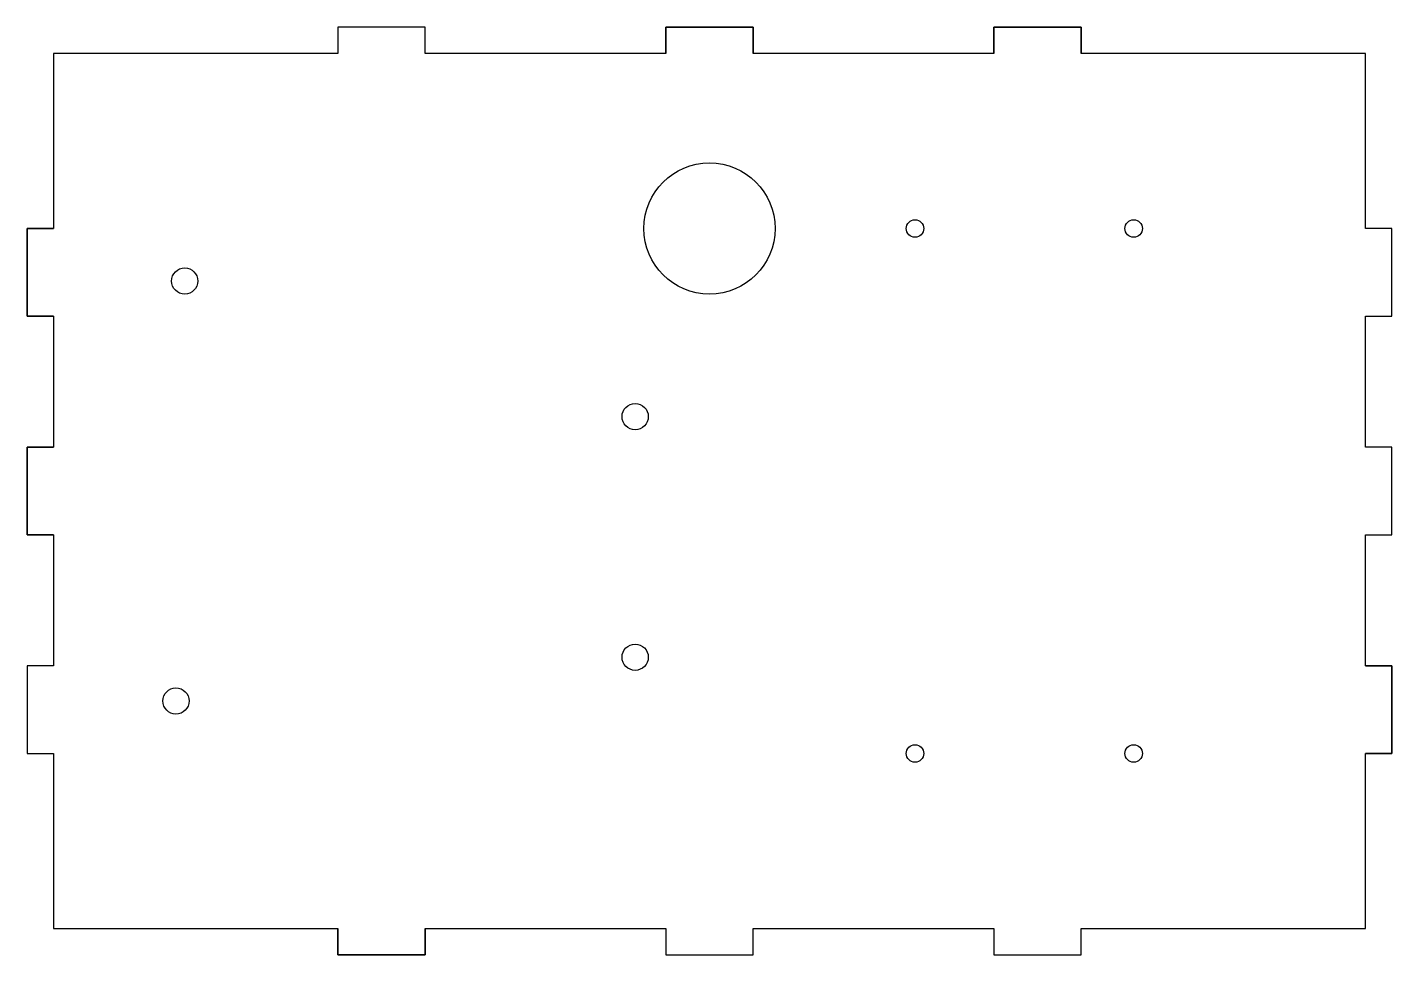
# Model space of a CAD drawing. Header units: millimetres. Extents: x -78 to 78, y -53 to 53.
import ezdxf

# ---------------------------------------------------------------- set-up
doc = ezdxf.new("R2010")
doc.units = ezdxf.units.MM

msp = doc.modelspace()

# ---------------------------------------------------------------- linework, layer by layer
for points in [[(5, 50), (5, 53), (0, 53), (-5, 53), (-5, 50), (-32.5, 50), (-32.5, 53), (-42.5, 53), (-42.5, 50), (-75, 50), (-75, 30), (-78, 30), (-78, 20), (-75, 20), (-75, 5), (-78, 5), (-78, 0), (-78, -5), (-75, -5), (-75, -20), (-78, -20), (-78, -30), (-75, -30), (-75, -50), (-42.5, -50), (-42.5, -53), (-32.5, -53), (-32.5, -50), (-5, -50), (-5, -53), (0, -53), (5, -53), (5, -50), (32.5, -50), (32.5, -53), (42.5, -53), (42.5, -50), (75, -50), (75, -30), (78, -30), (78, -20), (75, -20), (75, -5), (78, -5), (78, 0), (78, 5), (75, 5), (75, 20), (78, 20), (78, 30), (75, 30), (75, 50), (42.5, 50), (42.5, 53), (32.5, 53), (32.5, 50)], [(75, 50), (42.5, 50), (42.5, 53), (32.5, 53), (32.5, 50), (5, 50), (5, 53), (0, 53), (-5, 53), (-5, 50), (-32.5, 50), (-32.5, 53), (-42.5, 53), (-42.5, 50), (-75, 50), (-75, 30), (-78, 30), (-78, 20), (-75, 20), (-75, 5), (-78, 5), (-78, 0), (-78, -5), (-75, -5), (-75, -20), (-78, -20), (-78, -30), (-75, -30), (-75, -50), (-42.5, -50), (-42.5, -53), (-32.5, -53), (-32.5, -50), (-5, -50), (-5, -53), (0, -53), (5, -53), (5, -50), (32.5, -50), (32.5, -53), (42.5, -53), (42.5, -50), (75, -50), (75, -30), (78, -30), (78, -20), (75, -20), (75, -5), (78, -5), (78, 0), (78, 5), (75, 5), (75, 20), (78, 20), (78, 30), (75, 30)]]:
    msp.add_lwpolyline(points, close=True)
for points in [[(-32.5, 50), (-32.5, 53), (-42.5, 53), (-42.5, 50)], [(-5, 50), (-5, 53), (0, 53), (5, 53), (5, 50)], [(32.5, 50), (32.5, 53), (42.5, 53), (42.5, 50)], [(-75, 20), (-78, 20), (-78, 30), (-75, 30)], [(75, 20), (78, 20), (78, 30), (75, 30)], [(-75, -5), (-78, -5), (-78, 0), (-78, 5), (-75, 5)], [(75, -5), (78, -5), (78, 0), (78, 5), (75, 5)], [(-75, -20), (-78, -20), (-78, -30), (-75, -30)], [(75, -20), (78, -20), (78, -30), (75, -30)], [(-32.5, -50), (-32.5, -53), (-42.5, -53), (-42.5, -50)], [(-5, -50), (-5, -53), (0, -53), (5, -53), (5, -50)], [(32.5, -50), (32.5, -53), (42.5, -53), (42.5, -50)]]:
    msp.add_lwpolyline(points)
for centre, radius in [((0, 30), 7.5), ((23.5, 30), 1), ((48.5, 30), 1), ((-60, 24), 1.5), ((-8.5, 8.5), 1.5), ((-8.5, -19), 1.5), ((-61, -24), 1.5), ((23.5, -30), 1), ((48.5, -30), 1)]:
    msp.add_circle(centre, radius)

doc.saveas('drawing.dxf')
